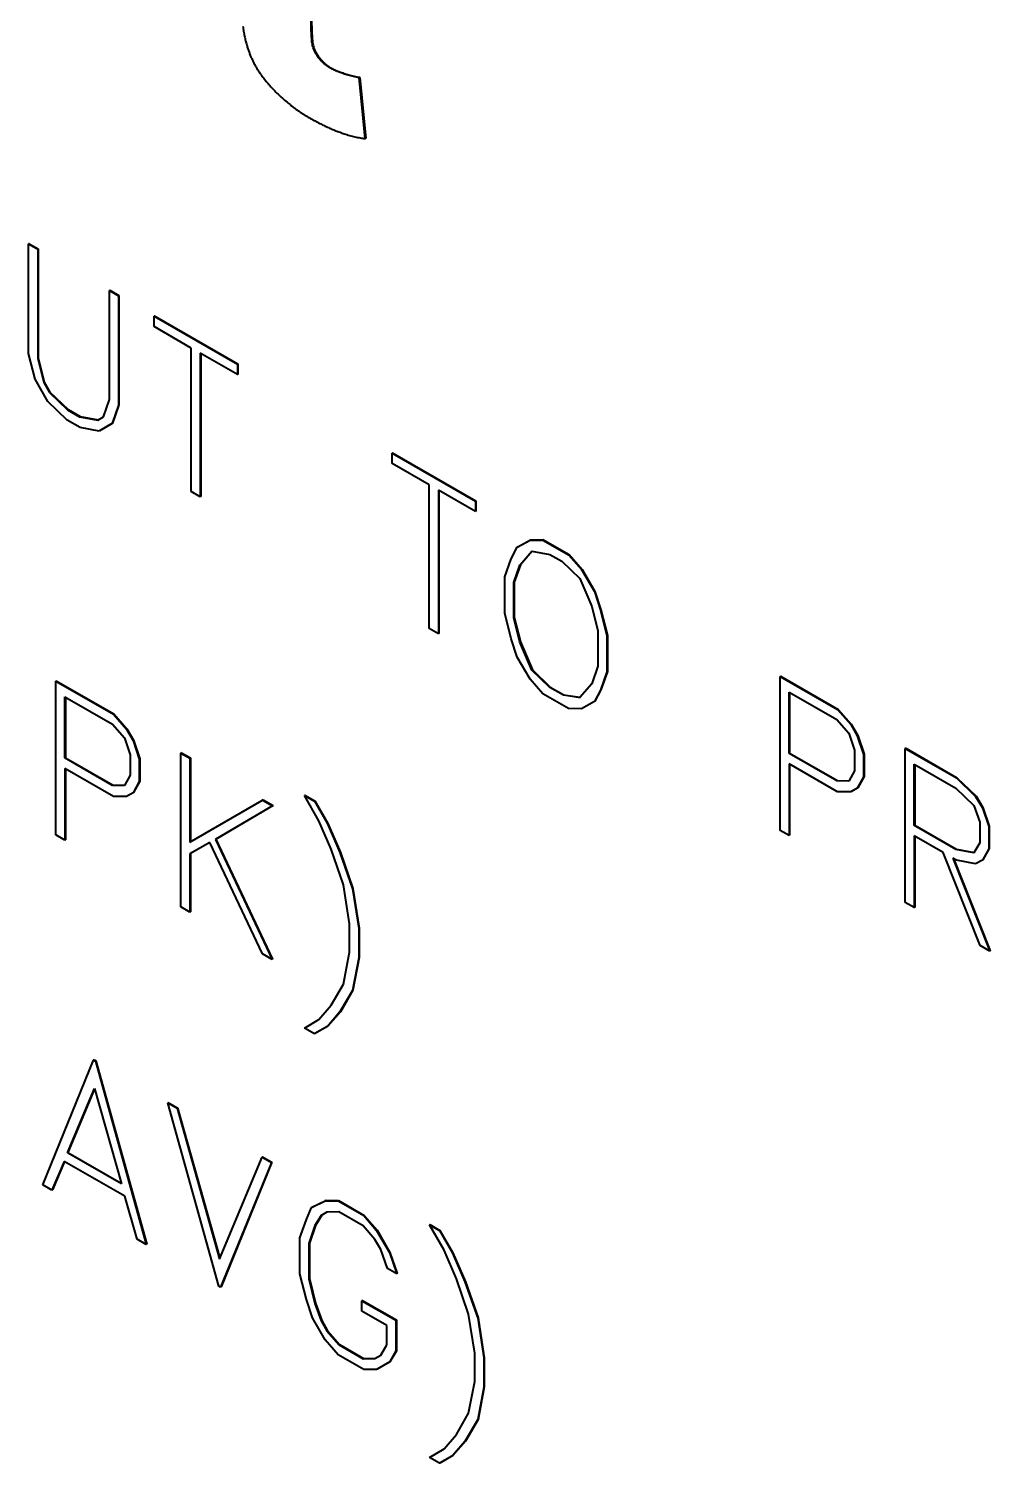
# Model space of a CAD drawing. Header units: millimetres. Extents: x 0 to 5945, y 0 to 4205.
# Drawn here: x 4583.09 to 4593.24, y 3117.36 to 3132.5 of the extents above; entities that cross this region are included whole.
import ezdxf

# ---------------------------------------------------------------- set-up
doc = ezdxf.new("R2010")
doc.units = ezdxf.units.MM
doc.header["$LTSCALE"] = 5
doc.layers.add('가시적인 것(ISO)', color=3, linetype='Continuous', lineweight=40)
doc.layers.add('가시적인 좁은 것(ISO)', color=3, linetype='Continuous', lineweight=35)

msp = doc.modelspace()

# ---------------------------------------------------------------- linework, layer by layer
at = {"layer": '가시적인 것(ISO)'}
for p, q in [((4586.583, 3131.989), (4586.578, 3131.986)), ((4586.64, 3131.343), (4586.578, 3131.986)), ((4586.583, 3131.989), (4586.645, 3131.345)), ((4586.645, 3131.345), (4586.64, 3131.343)), ((4583.095, 3130.233), (4583.089, 3130.23)), ((4583.089, 3130.23), (4583.185, 3130.175)), ((4583.089, 3129.074), (4583.089, 3130.23)), ((4583.095, 3130.233), (4583.19, 3130.178)), ((4583.19, 3130.178), (4583.185, 3130.175)), ((4583.185, 3130.175), (4583.185, 3129.025)), ((4583.19, 3130.178), (4583.19, 3129.028)), ((4583.947, 3129.742), (4583.942, 3129.739)), ((4583.942, 3129.739), (4584.037, 3129.684)), ((4583.942, 3128.589), (4583.942, 3129.739)), ((4583.947, 3129.742), (4584.042, 3129.687)), ((4584.042, 3129.687), (4584.037, 3129.684)), ((4584.037, 3129.684), (4584.037, 3128.528)), ((4584.042, 3129.687), (4584.042, 3128.531)), ((4584.418, 3129.471), (4584.413, 3129.468)), ((4584.413, 3129.468), (4585.292, 3128.961)), ((4584.413, 3129.358), (4584.413, 3129.468)), ((4584.418, 3129.471), (4585.297, 3128.964)), ((4584.805, 3129.132), (4584.413, 3129.358)), ((4583.156, 3128.803), (4583.089, 3129.074)), ((4583.19, 3129.028), (4583.185, 3129.025)), ((4583.185, 3129.025), (4583.249, 3128.767)), ((4583.19, 3129.028), (4583.254, 3128.77)), ((4584.805, 3127.617), (4584.805, 3129.132)), ((4585.292, 3128.851), (4584.9, 3129.077)), ((4584.9, 3129.077), (4584.9, 3127.562)), ((4584.905, 3129.074), (4584.905, 3127.565)), ((4585.297, 3128.964), (4585.292, 3128.961)), ((4585.292, 3128.961), (4585.292, 3128.851)), ((4585.297, 3128.964), (4585.297, 3128.854)), ((4583.293, 3128.566), (4583.156, 3128.803)), ((4583.254, 3128.77), (4583.249, 3128.767)), ((4583.249, 3128.767), (4583.308, 3128.664)), ((4583.254, 3128.77), (4583.313, 3128.667)), ((4585.297, 3128.854), (4585.292, 3128.851)), ((4583.496, 3128.371), (4583.293, 3128.566)), ((4583.313, 3128.667), (4583.308, 3128.664)), ((4583.308, 3128.664), (4583.5, 3128.479)), ((4583.313, 3128.667), (4583.505, 3128.482)), ((4583.878, 3128.405), (4583.942, 3128.589)), ((4583.505, 3128.482), (4583.5, 3128.479)), ((4583.5, 3128.479), (4583.627, 3128.406)), ((4583.505, 3128.482), (4583.632, 3128.409)), ((4583.632, 3128.409), (4583.627, 3128.406)), ((4583.627, 3128.406), (4583.818, 3128.37)), ((4583.632, 3128.409), (4583.823, 3128.373)), ((4583.818, 3128.37), (4583.878, 3128.405)), ((4584.037, 3128.528), (4583.969, 3128.334)), ((4584.042, 3128.531), (4583.974, 3128.337)), ((4584.042, 3128.531), (4584.037, 3128.528)), ((4583.631, 3128.293), (4583.496, 3128.371)), ((4583.833, 3128.255), (4583.631, 3128.293)), ((4583.969, 3128.334), (4583.833, 3128.255)), ((4583.838, 3128.258), (4583.833, 3128.255)), ((4583.974, 3128.337), (4583.838, 3128.258)), ((4583.974, 3128.337), (4583.969, 3128.334)), ((4586.929, 3128.025), (4586.924, 3128.022)), ((4586.924, 3128.022), (4587.804, 3127.515)), ((4586.924, 3127.912), (4586.924, 3128.022)), ((4586.929, 3128.025), (4587.809, 3127.518)), ((4587.316, 3127.686), (4586.924, 3127.912)), ((4587.316, 3126.171), (4587.316, 3127.686)), ((4584.9, 3127.562), (4584.805, 3127.617)), ((4584.905, 3127.565), (4584.9, 3127.562)), ((4587.804, 3127.405), (4587.412, 3127.631)), ((4587.412, 3127.631), (4587.412, 3126.116)), ((4587.417, 3127.628), (4587.417, 3126.119)), ((4587.809, 3127.518), (4587.804, 3127.515)), ((4587.804, 3127.515), (4587.804, 3127.405)), ((4587.809, 3127.518), (4587.809, 3127.408)), ((4587.809, 3127.408), (4587.804, 3127.405)), ((4588.244, 3127.029), (4588.38, 3127.105)), ((4588.25, 3127.032), (4588.386, 3127.107)), ((4588.386, 3127.107), (4588.38, 3127.105)), ((4588.38, 3127.105), (4588.516, 3127.105)), ((4588.386, 3127.107), (4588.521, 3127.108)), ((4588.521, 3127.108), (4588.516, 3127.105)), ((4588.516, 3127.105), (4588.786, 3126.95)), ((4588.521, 3127.108), (4588.791, 3126.953)), ((4588.112, 3126.716), (4588.18, 3126.908)), ((4588.18, 3126.908), (4588.244, 3127.029)), ((4588.25, 3127.032), (4588.244, 3127.029)), ((4588.272, 3126.841), (4588.399, 3126.988)), ((4588.401, 3126.988), (4588.277, 3126.843)), ((4588.399, 3126.988), (4588.588, 3126.953)), ((4588.588, 3126.953), (4588.715, 3126.88)), ((4588.791, 3126.953), (4588.786, 3126.95)), ((4588.786, 3126.95), (4588.923, 3126.792)), ((4588.791, 3126.953), (4588.928, 3126.795)), ((4588.208, 3126.657), (4588.272, 3126.841)), ((4588.277, 3126.843), (4588.213, 3126.66)), ((4588.277, 3126.843), (4588.272, 3126.841)), ((4588.715, 3126.88), (4588.905, 3126.697)), ((4588.928, 3126.795), (4588.923, 3126.792)), ((4588.923, 3126.792), (4589.058, 3126.56)), ((4588.928, 3126.795), (4589.063, 3126.563)), ((4588.112, 3126.334), (4588.112, 3126.716)), ((4588.213, 3126.66), (4588.208, 3126.657)), ((4588.208, 3126.283), (4588.208, 3126.657)), ((4588.213, 3126.66), (4588.213, 3126.286)), ((4588.905, 3126.697), (4589.033, 3126.402)), ((4589.063, 3126.563), (4589.058, 3126.56)), ((4589.058, 3126.56), (4589.123, 3126.366)), ((4589.063, 3126.563), (4589.128, 3126.368)), ((4588.18, 3126.063), (4588.112, 3126.334)), ((4588.213, 3126.286), (4588.208, 3126.283)), ((4588.272, 3126.026), (4588.208, 3126.283)), ((4588.213, 3126.286), (4588.277, 3126.029)), ((4589.033, 3126.402), (4589.096, 3126.146)), ((4589.128, 3126.368), (4589.123, 3126.366)), ((4589.123, 3126.366), (4589.191, 3126.095)), ((4589.128, 3126.368), (4589.196, 3126.098)), ((4587.412, 3126.116), (4587.316, 3126.171)), ((4589.096, 3126.146), (4589.096, 3125.772)), ((4587.417, 3126.119), (4587.412, 3126.116)), ((4588.244, 3125.869), (4588.18, 3126.063)), ((4588.277, 3126.029), (4588.272, 3126.026)), ((4588.399, 3125.732), (4588.272, 3126.026)), ((4588.277, 3126.029), (4588.404, 3125.735)), ((4589.196, 3126.098), (4589.191, 3126.095)), ((4589.191, 3126.095), (4589.191, 3125.713)), ((4589.196, 3126.098), (4589.196, 3125.716)), ((4588.38, 3125.637), (4588.244, 3125.869)), ((4588.404, 3125.735), (4588.399, 3125.732)), ((4588.588, 3125.549), (4588.399, 3125.732)), ((4588.404, 3125.735), (4588.593, 3125.552)), ((4589.096, 3125.772), (4589.033, 3125.588)), ((4589.191, 3125.713), (4589.123, 3125.521)), ((4589.196, 3125.716), (4589.128, 3125.524)), ((4589.196, 3125.716), (4589.191, 3125.713)), ((4583.38, 3125.619), (4583.375, 3125.616)), ((4583.375, 3125.616), (4583.983, 3125.266)), ((4583.375, 3123.991), (4583.375, 3125.616)), ((4583.38, 3125.619), (4583.988, 3125.269)), ((4588.516, 3125.48), (4588.38, 3125.637)), ((4588.593, 3125.552), (4588.588, 3125.549)), ((4588.731, 3125.467), (4588.588, 3125.549)), ((4588.593, 3125.552), (4588.736, 3125.47)), ((4589.033, 3125.588), (4588.905, 3125.441)), ((4591.022, 3125.668), (4591.017, 3125.665)), ((4591.017, 3125.665), (4591.625, 3125.315)), ((4591.017, 3124.04), (4591.017, 3125.665)), ((4591.022, 3125.668), (4591.63, 3125.317)), ((4583.471, 3125.451), (4583.975, 3125.16)), ((4583.471, 3124.804), (4583.471, 3125.451)), ((4583.476, 3125.448), (4583.476, 3124.807)), ((4588.786, 3125.325), (4588.516, 3125.48)), ((4588.736, 3125.47), (4588.731, 3125.467)), ((4588.905, 3125.441), (4588.731, 3125.467)), ((4588.736, 3125.47), (4588.908, 3125.444)), ((4589.058, 3125.401), (4588.923, 3125.324)), ((4589.123, 3125.521), (4589.058, 3125.401)), ((4589.063, 3125.404), (4589.058, 3125.401)), ((4589.128, 3125.524), (4589.063, 3125.404)), ((4589.128, 3125.524), (4589.123, 3125.521)), ((4591.113, 3125.499), (4591.618, 3125.209)), ((4591.113, 3124.852), (4591.113, 3125.499)), ((4591.118, 3125.496), (4591.118, 3124.855)), ((4583.988, 3125.269), (4583.983, 3125.266)), ((4583.983, 3125.266), (4584.12, 3125.108)), ((4583.988, 3125.269), (4584.125, 3125.111)), ((4588.923, 3125.324), (4588.786, 3125.325)), ((4591.63, 3125.317), (4591.625, 3125.315)), ((4591.625, 3125.315), (4591.763, 3125.157)), ((4591.63, 3125.317), (4591.768, 3125.16)), ((4583.975, 3125.16), (4584.099, 3125.018)), ((4584.125, 3125.111), (4584.12, 3125.108)), ((4584.12, 3125.108), (4584.19, 3124.99)), ((4584.125, 3125.111), (4584.195, 3124.993)), ((4591.618, 3125.209), (4591.742, 3125.066)), ((4591.768, 3125.16), (4591.763, 3125.157)), ((4591.763, 3125.157), (4591.832, 3125.038)), ((4591.768, 3125.16), (4591.837, 3125.041)), ((4584.099, 3125.018), (4584.161, 3124.839)), ((4584.195, 3124.993), (4584.19, 3124.99)), ((4584.19, 3124.99), (4584.256, 3124.793)), ((4584.195, 3124.993), (4584.261, 3124.796)), ((4591.742, 3125.066), (4591.803, 3124.887)), ((4591.837, 3125.041), (4591.832, 3125.038)), ((4591.832, 3125.038), (4591.899, 3124.841)), ((4591.837, 3125.041), (4591.904, 3124.844)), ((4583.476, 3124.807), (4583.471, 3124.804)), ((4583.975, 3124.513), (4583.471, 3124.804)), ((4583.476, 3124.807), (4583.98, 3124.516)), ((4584.161, 3124.839), (4584.161, 3124.621)), ((4584.261, 3124.796), (4584.256, 3124.793)), ((4584.256, 3124.793), (4584.256, 3124.557)), ((4584.261, 3124.796), (4584.261, 3124.56)), ((4584.701, 3124.859), (4584.696, 3124.856)), ((4584.696, 3124.856), (4584.791, 3124.801)), ((4584.696, 3123.231), (4584.696, 3124.856)), ((4584.701, 3124.859), (4584.796, 3124.804)), ((4584.796, 3124.804), (4584.791, 3124.801)), ((4584.791, 3124.801), (4584.791, 3123.915)), ((4584.796, 3124.804), (4584.796, 3123.918)), ((4591.118, 3124.855), (4591.113, 3124.852)), ((4591.618, 3124.562), (4591.113, 3124.852)), ((4591.118, 3124.855), (4591.623, 3124.565)), ((4591.803, 3124.887), (4591.803, 3124.67)), ((4591.904, 3124.844), (4591.899, 3124.841)), ((4591.899, 3124.841), (4591.899, 3124.605)), ((4591.904, 3124.844), (4591.904, 3124.608)), ((4592.343, 3124.907), (4592.338, 3124.904)), ((4592.338, 3124.904), (4592.879, 3124.593)), ((4592.338, 3123.279), (4592.338, 3124.904)), ((4592.343, 3124.907), (4592.884, 3124.595)), ((4583.471, 3124.694), (4583.471, 3123.936)), ((4583.983, 3124.398), (4583.471, 3124.694)), ((4583.476, 3124.691), (4583.476, 3123.939)), ((4584.161, 3124.621), (4584.099, 3124.513)), ((4591.113, 3124.742), (4591.113, 3123.985)), ((4591.625, 3124.447), (4591.113, 3124.742)), ((4591.118, 3124.739), (4591.118, 3123.988)), ((4591.803, 3124.67), (4591.742, 3124.561)), ((4592.433, 3124.739), (4592.874, 3124.485)), ((4592.433, 3124.092), (4592.433, 3124.739)), ((4592.438, 3124.736), (4592.438, 3124.095)), ((4583.98, 3124.516), (4583.975, 3124.513)), ((4584.099, 3124.513), (4583.975, 3124.513)), ((4583.98, 3124.516), (4584.101, 3124.516)), ((4584.256, 3124.557), (4584.19, 3124.437)), ((4584.261, 3124.56), (4584.195, 3124.44)), ((4584.261, 3124.56), (4584.256, 3124.557)), ((4591.623, 3124.565), (4591.618, 3124.562)), ((4591.742, 3124.561), (4591.618, 3124.562)), ((4591.623, 3124.565), (4591.743, 3124.564)), ((4591.832, 3124.485), (4591.763, 3124.446)), ((4591.899, 3124.605), (4591.832, 3124.485)), ((4591.837, 3124.488), (4591.832, 3124.485)), ((4591.904, 3124.608), (4591.837, 3124.488)), ((4591.904, 3124.608), (4591.899, 3124.605)), ((4592.874, 3124.485), (4593.062, 3124.303)), ((4592.884, 3124.595), (4592.879, 3124.593)), ((4592.879, 3124.593), (4593.08, 3124.398)), ((4592.884, 3124.595), (4593.086, 3124.401)), ((4584.12, 3124.398), (4583.983, 3124.398)), ((4584.19, 3124.437), (4584.12, 3124.398)), ((4584.195, 3124.44), (4584.19, 3124.437)), ((4584.791, 3123.915), (4585.557, 3124.36)), ((4585.562, 3124.363), (4585.557, 3124.36)), ((4585.557, 3124.36), (4585.663, 3124.299)), ((4585.562, 3124.363), (4585.668, 3124.302)), ((4586.003, 3124.411), (4585.998, 3124.408)), ((4585.998, 3124.408), (4586.104, 3124.347)), ((4586.152, 3124.14), (4585.998, 3124.408)), ((4586.003, 3124.411), (4586.109, 3124.35)), ((4586.109, 3124.35), (4586.104, 3124.347)), ((4586.104, 3124.347), (4586.241, 3124.109)), ((4586.109, 3124.35), (4586.246, 3124.112)), ((4591.763, 3124.446), (4591.625, 3124.447)), ((4593.086, 3124.401), (4593.08, 3124.398)), ((4593.08, 3124.398), (4593.152, 3124.278)), ((4593.086, 3124.401), (4593.157, 3124.281)), ((4585.663, 3124.299), (4585.059, 3123.945)), ((4585.668, 3124.302), (4585.064, 3123.948)), ((4585.668, 3124.302), (4585.663, 3124.299)), ((4593.062, 3124.303), (4593.124, 3124.127)), ((4593.157, 3124.281), (4593.152, 3124.278)), ((4593.152, 3124.278), (4593.219, 3124.081)), ((4593.157, 3124.281), (4593.224, 3124.084)), ((4586.281, 3123.84), (4586.152, 3124.14)), ((4586.246, 3124.112), (4586.241, 3124.109)), ((4586.241, 3124.109), (4586.373, 3123.805)), ((4586.246, 3124.112), (4586.378, 3123.808)), ((4591.113, 3123.985), (4591.017, 3124.04)), ((4592.438, 3124.095), (4592.433, 3124.092)), ((4592.874, 3123.838), (4592.433, 3124.092)), ((4592.438, 3124.095), (4592.879, 3123.841)), ((4593.124, 3124.127), (4593.124, 3123.909)), ((4593.224, 3124.084), (4593.219, 3124.081)), ((4593.219, 3124.081), (4593.219, 3123.845)), ((4593.224, 3124.084), (4593.224, 3123.848)), ((4583.471, 3123.936), (4583.375, 3123.991)), ((4583.476, 3123.939), (4583.471, 3123.936)), ((4584.999, 3123.913), (4584.791, 3123.793)), ((4584.999, 3123.913), (4584.796, 3123.796)), ((4585.555, 3122.736), (4584.999, 3123.913)), ((4585.064, 3123.948), (4585.059, 3123.945)), ((4585.059, 3123.945), (4585.657, 3122.677)), ((4585.064, 3123.948), (4585.662, 3122.68)), ((4591.118, 3123.988), (4591.113, 3123.985)), ((4592.433, 3123.982), (4592.433, 3123.224)), ((4592.737, 3123.807), (4592.433, 3123.982)), ((4592.438, 3123.979), (4592.438, 3123.227)), ((4593.124, 3123.909), (4593.062, 3123.804)), ((4584.796, 3123.796), (4584.791, 3123.793)), ((4584.791, 3123.793), (4584.791, 3123.176)), ((4584.796, 3123.796), (4584.796, 3123.179)), ((4586.411, 3123.464), (4586.281, 3123.84)), ((4586.378, 3123.808), (4586.373, 3123.805)), ((4586.373, 3123.805), (4586.506, 3123.423)), ((4586.378, 3123.808), (4586.511, 3123.426)), ((4593.13, 3122.823), (4592.737, 3123.807)), ((4592.839, 3123.748), (4593.231, 3122.765)), ((4592.879, 3123.725), (4592.839, 3123.748)), ((4592.847, 3123.744), (4593.236, 3122.768)), ((4592.879, 3123.841), (4592.874, 3123.838)), ((4593.062, 3123.804), (4592.874, 3123.838)), ((4592.879, 3123.841), (4593.064, 3123.807)), ((4593.08, 3123.688), (4592.879, 3123.725)), ((4593.152, 3123.725), (4593.08, 3123.688)), ((4593.219, 3123.845), (4593.152, 3123.725)), ((4593.157, 3123.728), (4593.152, 3123.725)), ((4593.224, 3123.848), (4593.157, 3123.728)), ((4593.224, 3123.848), (4593.219, 3123.845)), ((4586.476, 3123.053), (4586.411, 3123.464)), ((4586.511, 3123.426), (4586.506, 3123.423)), ((4586.506, 3123.423), (4586.572, 3123.003)), ((4586.511, 3123.426), (4586.577, 3123.006)), ((4592.433, 3123.224), (4592.338, 3123.279)), ((4584.791, 3123.176), (4584.696, 3123.231)), ((4584.796, 3123.179), (4584.791, 3123.176)), ((4592.438, 3123.227), (4592.433, 3123.224)), ((4586.476, 3122.754), (4586.476, 3123.053)), ((4586.577, 3123.006), (4586.572, 3123.003)), ((4586.572, 3123.003), (4586.572, 3122.696)), ((4586.577, 3123.006), (4586.577, 3122.699)), ((4593.231, 3122.765), (4593.13, 3122.823)), ((4585.657, 3122.677), (4585.555, 3122.736)), ((4585.662, 3122.68), (4585.657, 3122.677)), ((4586.411, 3122.418), (4586.476, 3122.754)), ((4586.572, 3122.696), (4586.506, 3122.351)), ((4586.577, 3122.699), (4586.511, 3122.354)), ((4586.577, 3122.699), (4586.572, 3122.696)), ((4593.236, 3122.768), (4593.231, 3122.765)), ((4586.281, 3122.194), (4586.411, 3122.418)), ((4586.506, 3122.351), (4586.373, 3122.123)), ((4586.511, 3122.354), (4586.378, 3122.126)), ((4586.511, 3122.354), (4586.506, 3122.351)), ((4585.998, 3121.952), (4586.152, 3122.043)), ((4586.152, 3122.043), (4586.281, 3122.194)), ((4586.373, 3122.123), (4586.241, 3121.971)), ((4586.378, 3122.126), (4586.246, 3121.974)), ((4586.378, 3122.126), (4586.373, 3122.123)), ((4586.104, 3121.891), (4585.998, 3121.952)), ((4586.241, 3121.971), (4586.104, 3121.891)), ((4586.109, 3121.894), (4586.104, 3121.891)), ((4586.246, 3121.974), (4586.109, 3121.894)), ((4586.246, 3121.974), (4586.241, 3121.971)), ((4583.237, 3120.299), (4583.774, 3121.614)), ((4583.779, 3121.617), (4583.774, 3121.614)), ((4583.774, 3121.614), (4583.794, 3121.603)), ((4583.779, 3121.617), (4583.799, 3121.606)), ((4583.799, 3121.606), (4583.794, 3121.603)), ((4583.794, 3121.603), (4584.33, 3119.669)), ((4583.799, 3121.606), (4584.335, 3119.672)), ((4583.499, 3120.636), (4583.783, 3121.316)), ((4583.785, 3121.31), (4583.504, 3120.639)), ((4583.783, 3121.316), (4584.067, 3120.309)), ((4584.562, 3121.166), (4584.557, 3121.163)), ((4584.557, 3121.163), (4584.655, 3121.107)), ((4585.094, 3119.229), (4584.557, 3121.163)), ((4584.562, 3121.166), (4584.66, 3121.11)), ((4584.66, 3121.11), (4584.655, 3121.107)), ((4584.655, 3121.107), (4585.104, 3119.515)), ((4584.66, 3121.11), (4585.107, 3119.524)), ((4583.464, 3120.546), (4583.335, 3120.242)), ((4583.467, 3120.544), (4583.34, 3120.245)), ((4584.103, 3120.177), (4583.464, 3120.546)), ((4583.504, 3120.639), (4583.499, 3120.636)), ((4584.067, 3120.309), (4583.499, 3120.636)), ((4583.504, 3120.639), (4584.065, 3120.316)), ((4585.104, 3119.515), (4585.553, 3120.59)), ((4585.65, 3120.534), (4585.114, 3119.218)), ((4585.655, 3120.537), (4585.119, 3119.221)), ((4585.558, 3120.593), (4585.553, 3120.59)), ((4585.553, 3120.59), (4585.65, 3120.534)), ((4585.558, 3120.593), (4585.655, 3120.537)), ((4585.655, 3120.537), (4585.65, 3120.534)), ((4583.335, 3120.242), (4583.237, 3120.299)), ((4583.34, 3120.245), (4583.335, 3120.242)), ((4584.233, 3119.725), (4584.103, 3120.177)), ((4586.072, 3120.058), (4586.219, 3120.128)), ((4586.077, 3120.061), (4586.224, 3120.131)), ((4586.224, 3120.131), (4586.219, 3120.128)), ((4586.219, 3120.128), (4586.355, 3120.128)), ((4586.224, 3120.131), (4586.36, 3120.131)), ((4586.36, 3120.131), (4586.355, 3120.128)), ((4586.355, 3120.128), (4586.624, 3119.973)), ((4586.36, 3120.131), (4586.629, 3119.976)), ((4585.951, 3119.739), (4586.019, 3119.932)), ((4586.019, 3119.932), (4586.072, 3120.058)), ((4586.077, 3120.061), (4586.072, 3120.058)), ((4586.176, 3119.976), (4586.11, 3119.867)), ((4586.181, 3119.979), (4586.115, 3119.87)), ((4586.237, 3120.011), (4586.176, 3119.976)), ((4586.181, 3119.979), (4586.176, 3119.976)), ((4586.237, 3120.011), (4586.181, 3119.979)), ((4586.363, 3120.013), (4586.237, 3120.011)), ((4586.617, 3119.866), (4586.363, 3120.013)), ((4586.629, 3119.976), (4586.624, 3119.973)), ((4586.624, 3119.973), (4586.761, 3119.815)), ((4586.629, 3119.976), (4586.766, 3119.818)), ((4586.11, 3119.867), (4586.046, 3119.68)), ((4586.115, 3119.87), (4586.051, 3119.683)), ((4586.115, 3119.87), (4586.11, 3119.867)), ((4586.742, 3119.721), (4586.617, 3119.866)), ((4586.766, 3119.818), (4586.761, 3119.815)), ((4586.761, 3119.815), (4586.896, 3119.582)), ((4586.766, 3119.818), (4586.901, 3119.585)), ((4587.323, 3119.878), (4587.318, 3119.876)), ((4587.318, 3119.876), (4587.424, 3119.815)), ((4587.473, 3119.607), (4587.318, 3119.876)), ((4587.323, 3119.878), (4587.429, 3119.817)), ((4587.429, 3119.817), (4587.424, 3119.815)), ((4587.424, 3119.815), (4587.561, 3119.577)), ((4587.429, 3119.817), (4587.566, 3119.58)), ((4584.33, 3119.669), (4584.233, 3119.725)), ((4584.335, 3119.672), (4584.33, 3119.669)), ((4585.951, 3119.357), (4585.951, 3119.739)), ((4586.051, 3119.683), (4586.046, 3119.68)), ((4586.046, 3119.68), (4586.046, 3119.307)), ((4586.051, 3119.683), (4586.051, 3119.31)), ((4586.804, 3119.614), (4586.742, 3119.721)), ((4586.874, 3119.415), (4586.804, 3119.614)), ((4586.901, 3119.585), (4586.896, 3119.582)), ((4586.896, 3119.582), (4586.973, 3119.358)), ((4586.901, 3119.585), (4586.978, 3119.361)), ((4587.602, 3119.307), (4587.473, 3119.607)), ((4587.566, 3119.58), (4587.561, 3119.577)), ((4587.561, 3119.577), (4587.693, 3119.273)), ((4587.566, 3119.58), (4587.699, 3119.275)), ((4586.019, 3119.087), (4585.951, 3119.357)), ((4586.973, 3119.358), (4586.874, 3119.415)), ((4586.978, 3119.361), (4586.973, 3119.358)), ((4585.114, 3119.218), (4585.094, 3119.229)), ((4585.119, 3119.221), (4585.114, 3119.218)), ((4586.051, 3119.31), (4586.046, 3119.307)), ((4586.046, 3119.307), (4586.11, 3119.046)), ((4586.051, 3119.31), (4586.115, 3119.049)), ((4587.731, 3118.932), (4587.602, 3119.307)), ((4587.699, 3119.275), (4587.693, 3119.273)), ((4587.693, 3119.273), (4587.827, 3118.89)), ((4587.699, 3119.275), (4587.832, 3118.893)), ((4586.083, 3118.893), (4586.019, 3119.087)), ((4586.115, 3119.049), (4586.11, 3119.046)), ((4586.11, 3119.046), (4586.176, 3118.862)), ((4586.115, 3119.049), (4586.181, 3118.865)), ((4586.611, 3119.078), (4586.606, 3119.075)), ((4586.606, 3119.075), (4586.964, 3118.869)), ((4586.606, 3118.965), (4586.606, 3119.075)), ((4586.611, 3119.078), (4586.969, 3118.872)), ((4586.219, 3118.66), (4586.083, 3118.893)), ((4586.181, 3118.865), (4586.176, 3118.862)), ((4586.181, 3118.865), (4586.242, 3118.758)), ((4586.869, 3118.813), (4586.606, 3118.965)), ((4586.969, 3118.872), (4586.964, 3118.869)), ((4586.964, 3118.869), (4586.964, 3118.544)), ((4586.969, 3118.872), (4586.969, 3118.547)), ((4587.797, 3118.521), (4587.731, 3118.932)), ((4587.832, 3118.893), (4587.827, 3118.89)), ((4587.827, 3118.89), (4587.892, 3118.47)), ((4587.832, 3118.893), (4587.897, 3118.473)), ((4586.176, 3118.862), (4586.237, 3118.755)), ((4586.242, 3118.758), (4586.237, 3118.755)), ((4586.237, 3118.755), (4586.364, 3118.608)), ((4586.242, 3118.758), (4586.369, 3118.611)), ((4586.869, 3118.608), (4586.869, 3118.813)), ((4586.355, 3118.503), (4586.219, 3118.66)), ((4586.369, 3118.611), (4586.364, 3118.608)), ((4586.364, 3118.608), (4586.617, 3118.462)), ((4586.369, 3118.611), (4586.623, 3118.465)), ((4586.804, 3118.501), (4586.869, 3118.608)), ((4586.625, 3118.347), (4586.355, 3118.503)), ((4586.623, 3118.465), (4586.617, 3118.462)), ((4586.617, 3118.462), (4586.743, 3118.464)), ((4586.623, 3118.465), (4586.748, 3118.467)), ((4586.743, 3118.464), (4586.804, 3118.501)), ((4586.896, 3118.426), (4586.761, 3118.348)), ((4586.901, 3118.429), (4586.766, 3118.351)), ((4586.964, 3118.544), (4586.896, 3118.426)), ((4586.901, 3118.429), (4586.896, 3118.426)), ((4586.969, 3118.547), (4586.901, 3118.429)), ((4586.969, 3118.547), (4586.964, 3118.544)), ((4587.797, 3118.221), (4587.797, 3118.521)), ((4587.897, 3118.473), (4587.892, 3118.47)), ((4587.892, 3118.47), (4587.892, 3118.163)), ((4587.897, 3118.473), (4587.897, 3118.166)), ((4586.761, 3118.348), (4586.625, 3118.347)), ((4586.766, 3118.351), (4586.761, 3118.348)), ((4587.731, 3117.886), (4587.797, 3118.221)), ((4587.892, 3118.163), (4587.827, 3117.819)), ((4587.897, 3118.166), (4587.832, 3117.822)), ((4587.897, 3118.166), (4587.892, 3118.163)), ((4587.602, 3117.661), (4587.731, 3117.886)), ((4587.827, 3117.819), (4587.693, 3117.59)), ((4587.832, 3117.822), (4587.699, 3117.593)), ((4587.832, 3117.822), (4587.827, 3117.819)), ((4587.473, 3117.51), (4587.602, 3117.661)), ((4587.318, 3117.419), (4587.473, 3117.51)), ((4587.693, 3117.59), (4587.561, 3117.438)), ((4587.699, 3117.593), (4587.566, 3117.441)), ((4587.699, 3117.593), (4587.693, 3117.59)), ((4587.424, 3117.358), (4587.318, 3117.419)), ((4587.561, 3117.438), (4587.424, 3117.358)), ((4587.429, 3117.361), (4587.424, 3117.358)), ((4587.566, 3117.441), (4587.429, 3117.361)), ((4587.566, 3117.441), (4587.561, 3117.438))]:
    msp.add_line(p, q, dxfattribs=at)
for points in [[(4586.276, 3132.085), (4586.2, 3132.128), (4586.098, 3132.265), (4586.068, 3132.404), (4586.068, 3132.765)], [(4586.073, 3132.768), (4586.073, 3132.407), (4586.103, 3132.268), (4586.205, 3132.131), (4586.281, 3132.088)], [(4585.349, 3132.528), (4585.378, 3132.318), (4585.529, 3132.007), (4585.85, 3131.679), (4586.052, 3131.562)], [(4586.578, 3131.986), (4586.378, 3132.026), (4586.276, 3132.085)], [(4586.281, 3132.088), (4586.383, 3132.029), (4586.583, 3131.989)], [(4586.052, 3131.562), (4586.381, 3131.373), (4586.64, 3131.343)]]:
    msp.add_open_spline(points, degree=2, dxfattribs=at)
at = {"layer": '가시적인 좁은 것(ISO)'}
msp.add_line((4586.281, 3132.088), (4586.276, 3132.085), dxfattribs=at)

doc.saveas('drawing.dxf')
